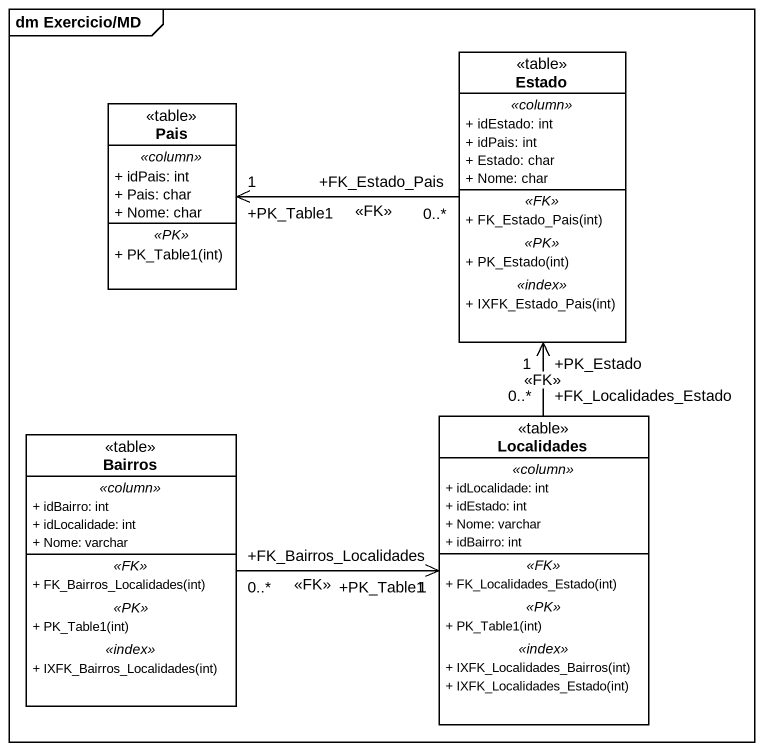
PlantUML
@startuml
mainframe dm Exercicio/MD
hide circle
hide empty members
skinparam classAttributeIconSize 0
class Estado <<table>> {
  .. <<column>> ..
  + idEstado: int
  + idPais: int
  + Estado: char
  + Nome: char
  .. <<FK>> ..
  + FK_Estado_Pais(int)
  .. <<PK>> ..
  + PK_Estado(int)
  .. <<index>> ..
  + IXFK_Estado_Pais(int)
}
class Pais <<table>> {
  .. <<column>> ..
  + idPais: int
  + Pais: char
  + Nome: char
  .. <<PK>> ..
  + PK_Table1(int)
}
class Bairros <<table>> {
  .. <<column>> ..
  + idBairro: int
  + idLocalidade: int
  + Nome: varchar
  .. <<FK>> ..
  + FK_Bairros_Localidades(int)
  .. <<PK>> ..
  + PK_Table1(int)
  .. <<index>> ..
  + IXFK_Bairros_Localidades(int)
}
class Localidades <<table>> {
  .. <<column>> ..
  + idLocalidade: int
  + idEstado: int
  + Nome: varchar
  + idBairro: int
  .. <<FK>> ..
  + FK_Localidades_Estado(int)
  .. <<PK>> ..
  + PK_Table1(int)
  .. <<index>> ..
  + IXFK_Localidades_Bairros(int)
  + IXFK_Localidades_Estado(int)
}
Estado "+FK_Estado_Pais\n0..*" -left-> "+PK_Table1\n1" Pais : <<FK>>
Bairros "+FK_Bairros_Localidades\n0..*" -right-> "+PK_Table1\n1" Localidades : <<FK>>
Localidades "+FK_Localidades_Estado\n0..*" -up-> "+PK_Estado\n1" Estado : <<FK>>
@enduml
